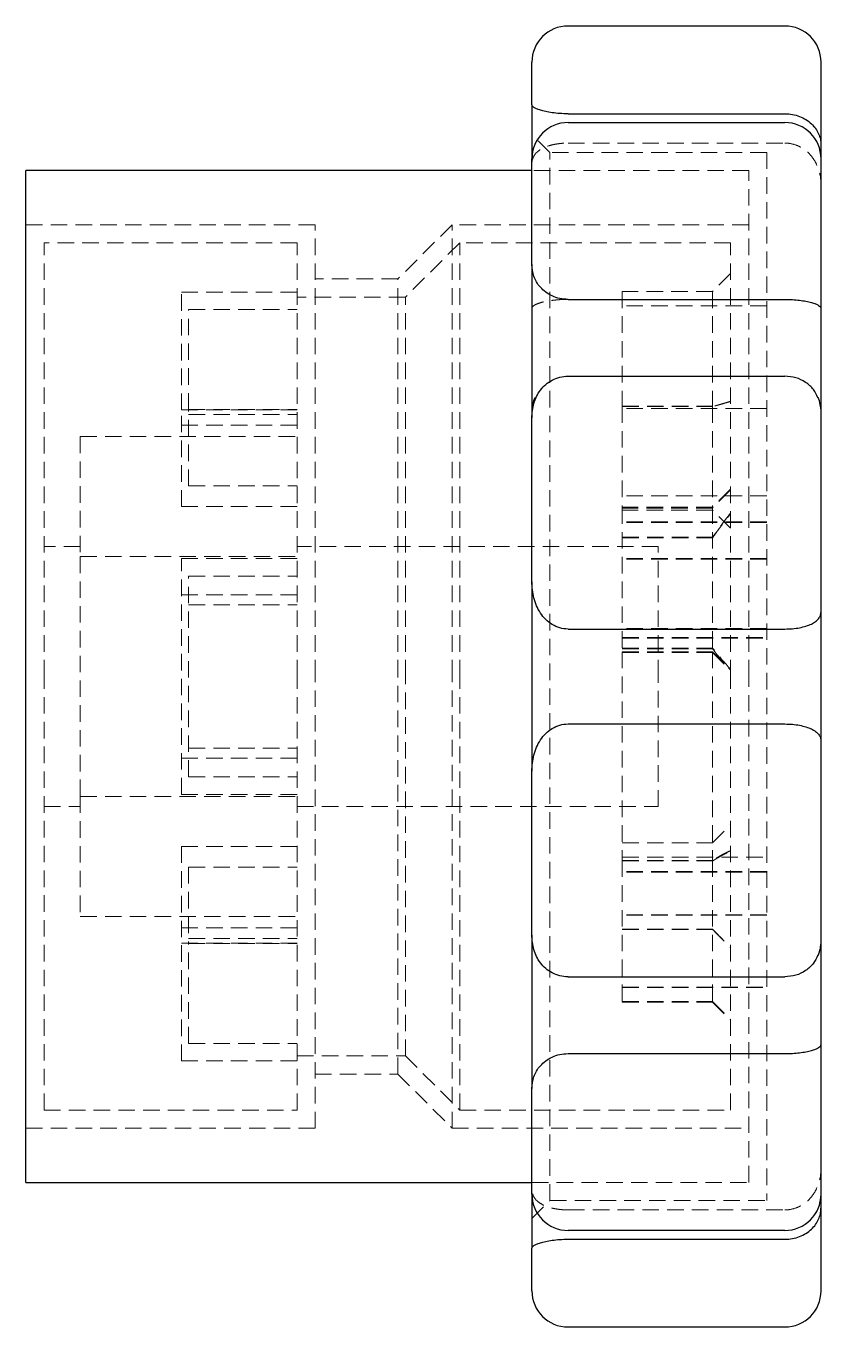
# Model space of a CAD drawing. Header units: millimetres. Extents: x 35 to 253, y 7 to 188.
# Drawn here: x 192.4 to 253.5, y 7 to 107 of the extents above; entities that cross this region are included whole.
import ezdxf

# ---------------------------------------------------------------- set-up
doc = ezdxf.new("R2010")
doc.units = ezdxf.units.MM
doc.linetypes.add('HIDDEN', pattern=[1.905, 1.27, -0.635])

msp = doc.modelspace()

# ---------------------------------------------------------------- linework, layer by layer
at = {"color": 7, "linetype": 'Continuous', "lineweight": 25}
for p, q in [((250.7, 107), (234.03, 107)), ((231.25, 100.95), (231.25, 104.22)), ((253.47, 104.22), (253.47, 97.87)), ((231.25, 100.95), (231.25, 96.8)), ((234.03, 100.25), (250.7, 100.25)), ((250.7, 99.57), (234.03, 99.57)), ((253.47, 97.87), (253.47, 96.8)), ((231.25, 88.66), (231.25, 96.8)), ((253.47, 96.8), (253.47, 85.31)), ((231.25, 95.89), (192.36, 95.89)), ((192.36, 57), (192.36, 95.89)), ((231.25, 88.66), (231.25, 76.88)), ((234.03, 85.99), (250.7, 85.99)), ((253.47, 85.31), (253.47, 77.33)), ((234.03, 80.08), (250.7, 80.08)), ((253.47, 77.35), (253.47, 61.93)), ((231.25, 64.28), (231.25, 76.88)), ((231.25, 64.28), (231.25, 49.72)), ((253.47, 61.93), (253.47, 52.07)), ((234.03, 60.65), (250.7, 60.65)), ((192.36, 18.11), (192.36, 57)), ((234.03, 53.35), (250.7, 53.35)), ((253.47, 52.07), (253.47, 36.65)), ((231.25, 37.12), (231.25, 49.72)), ((231.25, 37.12), (231.25, 25.34)), ((253.47, 36.67), (253.47, 28.69)), ((234.03, 33.92), (250.7, 33.92)), ((234.03, 28.01), (250.7, 28.01)), ((253.47, 28.69), (253.47, 17.2)), ((231.25, 17.2), (231.25, 25.34)), ((192.36, 18.11), (231.25, 18.11)), ((231.25, 17.2), (231.25, 13.05)), ((253.47, 17.2), (253.47, 16.13)), ((253.47, 16.13), (253.47, 9.78)), ((234.03, 14.43), (250.7, 14.43)), ((231.25, 9.78), (231.25, 13.05)), ((234.03, 13.75), (250.7, 13.75)), ((234.03, 7), (250.7, 7))]:
    msp.add_line(p, q, dxfattribs=at)
at = {"color": 7, "linetype": 'HIDDEN', "lineweight": 18}
for p, q in [((232.64, 97.28), (231.25, 98.67)), ((232.64, 16.72), (232.64, 97.28)), ((249.31, 97.28), (232.64, 97.28)), ((234.03, 98), (250.7, 98)), ((249.31, 97.28), (249.31, 16.72)), ((247.92, 95.89), (231.25, 95.89)), ((247.92, 57), (247.92, 95.89)), ((214.58, 91.72), (192.36, 91.72)), ((214.58, 57), (214.58, 91.72)), ((225.12, 91.72), (220.95, 87.56)), ((225.12, 57), (225.12, 91.72)), ((247.92, 91.72), (225.12, 91.72)), ((193.75, 57), (193.75, 90.33)), ((213.2, 90.33), (193.75, 90.33)), ((213.2, 57), (213.2, 90.33)), ((225.7, 90.33), (221.53, 86.17)), ((225.7, 57), (225.7, 90.33)), ((246.53, 90.33), (225.7, 90.33)), ((246.53, 57), (246.53, 90.33)), ((220.95, 87.56), (214.58, 87.56)), ((220.95, 57), (220.95, 87.56)), ((246.53, 87.98), (245.14, 86.59)), ((204.31, 77.49), (204.31, 86.55)), ((204.31, 86.55), (213.2, 86.55)), ((221.53, 86.17), (213.2, 86.17)), ((221.53, 57), (221.53, 86.17)), ((238.2, 86.59), (238.2, 77.77)), ((245.14, 86.59), (238.2, 86.59)), ((245.14, 86.59), (245.14, 77.77)), ((204.86, 77.52), (204.86, 85.21)), ((204.86, 85.21), (213.2, 85.21)), ((249.31, 85.48), (238.2, 85.48)), ((253.27, 78.37), (253.23, 78.43)), ((204.31, 77.49), (213.2, 77.49)), ((204.31, 70.06), (204.31, 77.49)), ((204.86, 77.52), (213.2, 77.52)), ((204.86, 71.65), (204.86, 77.52)), ((204.86, 77.15), (213.2, 77.15)), ((238.2, 77.77), (238.2, 70.01)), ((238.2, 77.77), (245.14, 77.77)), ((238.2, 77.76), (245.14, 77.76)), ((249.31, 77.61), (238.2, 77.61)), ((249.31, 77.6), (238.2, 77.6)), ((245.14, 77.77), (245.14, 70.01)), ((204.31, 76.33), (213.2, 76.33)), ((196.53, 75.44), (196.53, 66.22)), ((196.53, 75.44), (213.2, 75.44)), ((204.86, 71.65), (213.2, 71.65)), ((246.53, 71.4), (245.14, 70.01)), ((246.53, 71.34), (245.14, 69.95)), ((204.31, 70.06), (213.2, 70.06)), ((249.31, 70.89), (238.2, 70.89)), ((238.2, 70.01), (238.2, 58.9)), ((245.14, 70.01), (238.2, 70.01)), ((245.14, 70.01), (245.14, 58.9)), ((245.14, 69.95), (238.2, 69.95)), ((245.14, 69.78), (238.2, 69.78)), ((246.53, 68.39), (245.14, 69.78)), ((249.31, 68.9), (238.2, 68.9)), ((249.31, 68.84), (238.2, 68.84)), ((238.2, 67.72), (245.14, 67.72)), ((238.2, 67.67), (245.14, 67.67)), ((196.53, 67), (193.75, 67)), ((196.53, 66.22), (213.2, 66.22)), ((196.53, 66.22), (196.53, 47.78)), ((204.31, 47.94), (204.31, 66.06)), ((204.31, 66.06), (213.2, 66.06)), ((240.97, 67), (213.2, 67)), ((249.31, 66.08), (238.2, 66.08)), ((249.31, 66.03), (238.2, 66.03)), ((240.97, 57), (240.97, 67)), ((204.86, 49.3), (204.86, 64.7)), ((204.86, 64.7), (213.2, 64.7)), ((204.31, 63.27), (213.2, 63.27)), ((204.86, 62.5), (213.2, 62.5)), ((249.31, 60.7), (238.2, 60.7)), ((249.31, 60.65), (238.2, 60.65)), ((238.2, 60.01), (249.31, 60.01)), ((238.2, 59.95), (249.31, 59.95)), ((238.2, 59.17), (245.14, 59.17)), ((238.2, 59.12), (245.14, 59.12)), ((238.2, 58.9), (238.2, 42.86)), ((238.2, 58.9), (245.14, 58.9)), ((238.2, 58.84), (245.14, 58.84)), ((245.14, 58.9), (245.14, 42.86)), ((245.14, 58.9), (246.53, 57.51)), ((245.14, 58.84), (246.53, 57.45)), ((193.75, 23.67), (193.75, 57)), ((213.2, 23.67), (213.2, 57)), ((214.58, 22.28), (214.58, 57)), ((220.95, 26.44), (220.95, 57)), ((221.53, 27.83), (221.53, 57)), ((225.12, 22.28), (225.12, 57)), ((225.7, 23.67), (225.7, 57)), ((240.97, 47), (240.97, 57)), ((246.53, 23.67), (246.53, 57)), ((247.92, 18.11), (247.92, 57)), ((204.86, 51.5), (213.2, 51.5)), ((204.31, 50.73), (213.2, 50.73)), ((204.86, 49.3), (213.2, 49.3)), ((193.75, 47), (196.53, 47)), ((196.53, 47.78), (213.2, 47.78)), ((196.53, 47.78), (196.53, 38.56)), ((204.31, 47.94), (213.2, 47.94)), ((213.2, 47), (240.97, 47)), ((245.14, 44.22), (246.53, 45.61)), ((238.2, 44.22), (245.14, 44.22)), ((204.31, 43.94), (204.31, 36.51)), ((204.31, 43.94), (213.2, 43.94)), ((238.2, 43.11), (249.31, 43.11)), ((204.86, 42.35), (204.86, 36.48)), ((204.86, 42.35), (213.2, 42.35)), ((238.2, 42.86), (245.14, 42.86)), ((238.2, 42.86), (238.2, 32.02)), ((238.2, 42.82), (245.14, 42.82)), ((249.31, 42.01), (238.2, 42.01)), ((245.14, 42.86), (245.14, 32.02)), ((249.31, 41.97), (238.2, 41.97)), ((196.53, 38.56), (213.2, 38.56)), ((249.31, 38.68), (238.2, 38.68)), ((249.31, 38.65), (238.2, 38.65)), ((204.31, 37.67), (213.2, 37.67)), ((238.2, 37.57), (245.14, 37.57)), ((238.2, 37.55), (245.14, 37.55)), ((204.31, 36.51), (213.2, 36.51)), ((204.31, 27.45), (204.31, 36.51)), ((204.86, 36.85), (213.2, 36.85)), ((204.86, 28.79), (204.86, 36.48)), ((204.86, 36.48), (213.2, 36.48)), ((238.2, 33.13), (249.31, 33.13)), ((238.2, 33.09), (249.31, 33.09)), ((238.2, 32.02), (238.2, 31.98)), ((238.2, 32.02), (245.14, 32.02)), ((245.14, 32.02), (245.14, 31.98)), ((245.14, 32.02), (246.53, 30.63)), ((238.2, 31.98), (245.14, 31.98)), ((245.14, 31.98), (246.53, 30.59)), ((204.86, 28.79), (213.2, 28.79)), ((204.31, 27.45), (213.2, 27.45)), ((213.2, 27.83), (221.53, 27.83)), ((221.53, 27.83), (225.7, 23.67)), ((214.58, 26.44), (220.95, 26.44)), ((220.95, 26.44), (225.12, 22.28)), ((193.75, 23.67), (213.2, 23.67)), ((225.7, 23.67), (246.53, 23.67)), ((192.36, 22.28), (214.58, 22.28)), ((225.12, 22.28), (247.92, 22.28)), ((231.25, 18.11), (247.92, 18.11)), ((231.25, 15.33), (232.64, 16.72)), ((232.64, 16.72), (249.31, 16.72)), ((234.03, 16), (250.7, 16))]:
    msp.add_line(p, q, dxfattribs=at)
at = {"color": 7, "linetype": 'Continuous', "lineweight": 25}
for centre, start, end in [((234.03, 104.22), 90, 180), ((250.7, 104.22), 0, 90), ((234.03, 96.8), 90, 180), ((250.7, 96.8), 0, 90), ((250.7, 77.35), 0, 23.2129), ((250.7, 36.65), 337.0156, 0), ((234.03, 17.2), 180, 270), ((250.7, 17.2), 270, 0), ((234.03, 9.78), 180, 270), ((250.7, 9.78), 270, 0)]:
    msp.add_arc(centre, 2.78, start, end, dxfattribs=at)
at = {"color": 7, "linetype": 'HIDDEN', "lineweight": 18}
msp.add_arc((234.03, 77.35), 2.78, 157.0156, 180, dxfattribs=at)
at = {"color": 7, "linetype": 'Continuous', "lineweight": 25}
for points, knots in [([(234.03, 100.25), (233.81, 100.25), (233.6, 100.26), (233.19, 100.29), (233, 100.31), (232.63, 100.36), (232.46, 100.39), (232.16, 100.45), (232.03, 100.49), (231.79, 100.56), (231.69, 100.59), (231.53, 100.67), (231.46, 100.71), (231.3, 100.82), (231.25, 100.88), (231.25, 100.95)], [0, 0, 0, 0, 0.125, 0.125, 0.25, 0.25, 0.375, 0.375, 0.5, 0.5, 0.625, 0.625, 0.75, 0.75, 1, 1, 1, 1]), ([(250.7, 100.25), (250.89, 100.25), (251.09, 100.24), (251.47, 100.17), (251.65, 100.11), (252, 99.98), (252.17, 99.9), (252.47, 99.71), (252.61, 99.6), (252.86, 99.37), (252.97, 99.25), (253.15, 98.99), (253.23, 98.86), (253.35, 98.58), (253.4, 98.44), (253.46, 98.16), (253.47, 98.01), (253.47, 97.87)], [0, 0, 0, 0, 0.125, 0.125, 0.25, 0.25, 0.375, 0.375, 0.5, 0.5, 0.625, 0.625, 0.75, 0.75, 0.875, 0.875, 1, 1, 1, 1]), ([(234.03, 85.99), (233.81, 85.99), (233.6, 86.01), (233.19, 86.1), (233, 86.17), (232.63, 86.33), (232.46, 86.43), (232.16, 86.66), (232.03, 86.78), (231.79, 87.05), (231.69, 87.18), (231.53, 87.47), (231.46, 87.62), (231.3, 88.06), (231.25, 88.36), (231.25, 88.66)], [0, 0, 0, 0, 0.125, 0.125, 0.25, 0.25, 0.375, 0.375, 0.5, 0.5, 0.625, 0.625, 0.75, 0.75, 1, 1, 1, 1]), ([(250.7, 85.99), (250.89, 85.99), (251.09, 85.98), (251.47, 85.96), (251.65, 85.94), (252, 85.9), (252.17, 85.88), (252.47, 85.82), (252.61, 85.79), (252.86, 85.72), (252.97, 85.68), (253.15, 85.61), (253.23, 85.57), (253.35, 85.49), (253.4, 85.46), (253.46, 85.38), (253.47, 85.34), (253.47, 85.31)], [0, 0, 0, 0, 0.125, 0.125, 0.25, 0.25, 0.375, 0.375, 0.5, 0.5, 0.625, 0.625, 0.75, 0.75, 0.875, 0.875, 1, 1, 1, 1]), ([(231.25, 76.88), (231.25, 77.26), (231.3, 77.63), (231.46, 78.18), (231.53, 78.36), (231.69, 78.7), (231.79, 78.86), (232.03, 79.17), (232.16, 79.32), (232.46, 79.57), (232.63, 79.69), (233, 79.88), (233.19, 79.96), (233.6, 80.06), (233.81, 80.08), (234.03, 80.08)], [0, 0, 0, 0, 0.25, 0.25, 0.375, 0.375, 0.5, 0.5, 0.625, 0.625, 0.75, 0.75, 0.875, 0.875, 1, 1, 1, 1]), ([(253.23, 78.43), (253.13, 78.65), (252.92, 79.1), (252.32, 79.63), (251.56, 80.01), (250.98, 80.06), (250.7, 80.08)], [0, 0, 0, 0, 0.233087, 0.495021, 0.747331, 1, 1, 1, 1]), ([(234.03, 60.65), (233.81, 60.65), (233.6, 60.68), (233.19, 60.8), (233, 60.89), (232.63, 61.11), (232.46, 61.24), (232.16, 61.54), (232.03, 61.7), (231.79, 62.06), (231.69, 62.24), (231.53, 62.63), (231.46, 62.83), (231.3, 63.45), (231.25, 63.86), (231.25, 64.28)], [0, 0, 0, 0, 0.125, 0.125, 0.25, 0.25, 0.375, 0.375, 0.5, 0.5, 0.625, 0.625, 0.75, 0.75, 1, 1, 1, 1]), ([(250.7, 60.65), (250.89, 60.65), (251.09, 60.66), (251.47, 60.69), (251.65, 60.72), (252, 60.78), (252.17, 60.83), (252.47, 60.92), (252.61, 60.97), (252.86, 61.09), (252.97, 61.16), (253.15, 61.3), (253.23, 61.37), (253.35, 61.52), (253.4, 61.6), (253.46, 61.76), (253.47, 61.85), (253.47, 61.93)], [0, 0, 0, 0, 0.125, 0.125, 0.25, 0.25, 0.375, 0.375, 0.5, 0.5, 0.625, 0.625, 0.75, 0.75, 0.875, 0.875, 1, 1, 1, 1]), ([(231.25, 49.72), (231.25, 50.14), (231.3, 50.55), (231.46, 51.17), (231.53, 51.37), (231.69, 51.76), (231.79, 51.94), (232.03, 52.3), (232.16, 52.46), (232.46, 52.76), (232.63, 52.89), (233, 53.11), (233.19, 53.2), (233.6, 53.32), (233.81, 53.35), (234.03, 53.35)], [0, 0, 0, 0, 0.25, 0.25, 0.375, 0.375, 0.5, 0.5, 0.625, 0.625, 0.75, 0.75, 0.875, 0.875, 1, 1, 1, 1]), ([(250.7, 53.35), (250.89, 53.35), (251.09, 53.34), (251.47, 53.31), (251.65, 53.28), (252, 53.22), (252.17, 53.17), (252.47, 53.08), (252.61, 53.03), (252.86, 52.91), (252.97, 52.84), (253.15, 52.7), (253.23, 52.63), (253.35, 52.48), (253.4, 52.4), (253.46, 52.24), (253.47, 52.15), (253.47, 52.07)], [0, 0, 0, 0, 0.125, 0.125, 0.25, 0.25, 0.375, 0.375, 0.5, 0.5, 0.625, 0.625, 0.75, 0.75, 0.875, 0.875, 1, 1, 1, 1]), ([(234.03, 33.92), (233.81, 33.92), (233.6, 33.94), (233.19, 34.04), (233, 34.12), (232.63, 34.31), (232.46, 34.43), (232.16, 34.68), (232.03, 34.83), (231.79, 35.14), (231.69, 35.3), (231.53, 35.64), (231.46, 35.82), (231.3, 36.37), (231.25, 36.74), (231.25, 37.12)], [0, 0, 0, 0, 0.125, 0.125, 0.25, 0.25, 0.375, 0.375, 0.5, 0.5, 0.625, 0.625, 0.75, 0.75, 1, 1, 1, 1]), ([(253.23, 35.57), (253.13, 35.36), (252.92, 34.91), (252.32, 34.37), (251.56, 33.99), (250.98, 33.94), (250.7, 33.92)], [0, 0, 0, 0, 0.235204, 0.496415, 0.748028, 1, 1, 1, 1]), ([(231.25, 25.34), (231.25, 25.64), (231.3, 25.94), (231.46, 26.38), (231.53, 26.53), (231.69, 26.82), (231.79, 26.95), (232.03, 27.22), (232.16, 27.34), (232.46, 27.56), (232.63, 27.67), (233, 27.83), (233.19, 27.9), (233.6, 27.99), (233.81, 28.01), (234.03, 28.01)], [0, 0, 0, 0, 0.25, 0.25, 0.375, 0.375, 0.5, 0.5, 0.625, 0.625, 0.75, 0.75, 0.875, 0.875, 1, 1, 1, 1]), ([(250.7, 28.01), (250.89, 28.01), (251.09, 28.02), (251.47, 28.04), (251.65, 28.06), (252, 28.1), (252.17, 28.12), (252.47, 28.18), (252.61, 28.21), (252.86, 28.28), (252.97, 28.32), (253.15, 28.39), (253.23, 28.43), (253.35, 28.51), (253.4, 28.54), (253.46, 28.62), (253.47, 28.66), (253.47, 28.69)], [0, 0, 0, 0, 0.125, 0.125, 0.25, 0.25, 0.375, 0.375, 0.5, 0.5, 0.625, 0.625, 0.75, 0.75, 0.875, 0.875, 1, 1, 1, 1]), ([(250.7, 13.75), (250.89, 13.75), (251.09, 13.76), (251.47, 13.83), (251.65, 13.89), (252, 14.02), (252.17, 14.1), (252.47, 14.29), (252.61, 14.4), (252.86, 14.63), (252.97, 14.75), (253.15, 15.01), (253.23, 15.14), (253.35, 15.42), (253.4, 15.56), (253.46, 15.84), (253.47, 15.99), (253.47, 16.13)], [0, 0, 0, 0, 0.125, 0.125, 0.25, 0.25, 0.375, 0.375, 0.5, 0.5, 0.625, 0.625, 0.75, 0.75, 0.875, 0.875, 1, 1, 1, 1]), ([(231.25, 13.05), (231.25, 13.12), (231.3, 13.18), (231.46, 13.29), (231.53, 13.33), (231.69, 13.41), (231.79, 13.44), (232.03, 13.51), (232.16, 13.55), (232.46, 13.61), (232.63, 13.64), (233, 13.69), (233.19, 13.71), (233.6, 13.74), (233.81, 13.75), (234.03, 13.75)], [0, 0, 0, 0, 0.25, 0.25, 0.375, 0.375, 0.5, 0.5, 0.625, 0.625, 0.75, 0.75, 0.875, 0.875, 1, 1, 1, 1])]:
    msp.add_open_spline(points, degree=3, knots=knots, dxfattribs=at)
at = {"color": 7, "linetype": 'HIDDEN', "lineweight": 18}
for points, knots in [([(231.25, 96.45), (231.25, 96.64), (231.3, 96.83), (231.46, 97.1), (231.53, 97.19), (231.69, 97.35), (231.79, 97.43), (232.03, 97.58), (232.16, 97.65), (232.46, 97.77), (232.63, 97.82), (233, 97.91), (233.19, 97.94), (233.6, 97.99), (233.81, 98), (234.03, 98)], [0, 0, 0, 0, 0.25, 0.25, 0.375, 0.375, 0.5, 0.5, 0.625, 0.625, 0.75, 0.75, 0.875, 0.875, 1, 1, 1, 1]), ([(250.7, 98), (250.89, 98), (251.09, 97.98), (251.47, 97.88), (251.65, 97.82), (252, 97.64), (252.17, 97.53), (252.47, 97.29), (252.61, 97.15), (252.86, 96.84), (252.97, 96.68), (253.15, 96.34), (253.23, 96.16), (253.35, 95.79), (253.4, 95.6), (253.46, 95.21), (253.47, 95.02), (253.47, 94.82)], [0, 0, 0, 0, 0.125, 0.125, 0.25, 0.25, 0.375, 0.375, 0.5, 0.5, 0.625, 0.625, 0.75, 0.75, 0.875, 0.875, 1, 1, 1, 1]), ([(234.03, 85.99), (233.83, 85.99), (233.64, 85.98), (233.26, 85.96), (233.07, 85.94), (232.72, 85.9), (232.56, 85.88), (232.25, 85.82), (232.11, 85.79), (231.87, 85.72), (231.76, 85.68), (231.57, 85.61), (231.49, 85.57), (231.37, 85.49), (231.33, 85.46), (231.27, 85.38), (231.25, 85.34), (231.25, 85.31)], [0, 0, 0, 0, 0.125, 0.125, 0.25, 0.25, 0.375, 0.375, 0.5, 0.5, 0.625, 0.625, 0.75, 0.75, 0.875, 0.875, 1, 1, 1, 1]), ([(231.49, 78.43), (231.46, 78.38), (231.27, 78.05), (231.25, 77.66), (231.25, 77.33), (231.25, 77.33)], [0, 0, 0, 0, 0.138038, 0.985664, 1, 1, 1, 1]), ([(246.53, 78.15), (246.43, 78.12), (246.23, 78.06), (245.94, 77.97), (245.66, 77.89), (245.4, 77.82), (245.23, 77.78), (245.14, 77.76)], [0, 0, 0, 0, 0.211567, 0.417287, 0.617219, 0.811433, 1, 1, 1, 1]), ([(253.47, 77.33), (253.47, 77.33), (253.47, 77.35), (253.47, 77.37), (253.47, 77.39)], [0, 0, 0, 0, 0.2655031, 1, 1, 1, 1]), ([(246.53, 69.57), (246.43, 69.44), (246.23, 69.19), (245.94, 68.81), (245.66, 68.43), (245.4, 68.07), (245.23, 67.83), (245.14, 67.72)], [0, 0, 0, 0, 0.211567, 0.417287, 0.617219, 0.811433, 1, 1, 1, 1]), ([(245.14, 67.67), (245.23, 67.79), (245.4, 68.03), (245.66, 68.39), (245.94, 68.76), (246.23, 69.14), (246.43, 69.4), (246.53, 69.53)], [0, 0, 0, 0, 0.188567, 0.382781, 0.582713, 0.788433, 1, 1, 1, 1]), ([(246.53, 43.62), (246.43, 43.57), (246.23, 43.48), (245.94, 43.33), (245.66, 43.18), (245.4, 43.02), (245.23, 42.91), (245.14, 42.86)], [0, 0, 0, 0, 0.211567, 0.417287, 0.617219, 0.811433, 1, 1, 1, 1]), ([(245.14, 42.82), (245.23, 42.87), (245.4, 42.98), (245.66, 43.14), (245.94, 43.29), (246.23, 43.43), (246.43, 43.53), (246.53, 43.58)], [0, 0, 0, 0, 0.188567, 0.382781, 0.582713, 0.788433, 1, 1, 1, 1]), ([(245.14, 37.57), (245.23, 37.48), (245.4, 37.31), (245.66, 37.04), (245.94, 36.76), (246.23, 36.47), (246.43, 36.28), (246.53, 36.18)], [0, 0, 0, 0, 0.1885671, 0.3827806, 0.5827135, 0.7884328, 1, 1, 1, 1]), ([(253.47, 36.67), (253.47, 36.67), (253.47, 36.34), (253.45, 35.95), (253.26, 35.62), (253.23, 35.57)], [0, 0, 0, 0, 0.014336, 0.861962, 1, 1, 1, 1]), ([(250.7, 16), (250.89, 16), (251.09, 16.02), (251.47, 16.12), (251.65, 16.18), (252, 16.36), (252.17, 16.47), (252.47, 16.71), (252.61, 16.85), (252.86, 17.16), (252.97, 17.32), (253.15, 17.66), (253.23, 17.84), (253.35, 18.21), (253.4, 18.4), (253.46, 18.79), (253.47, 18.98), (253.47, 19.18)], [0, 0, 0, 0, 0.125, 0.125, 0.25, 0.25, 0.375, 0.375, 0.5, 0.5, 0.625, 0.625, 0.75, 0.75, 0.875, 0.875, 1, 1, 1, 1]), ([(234.03, 16), (233.81, 16), (233.6, 16.01), (233.19, 16.06), (233, 16.09), (232.63, 16.18), (232.46, 16.23), (232.16, 16.35), (232.03, 16.42), (231.79, 16.57), (231.69, 16.65), (231.53, 16.81), (231.46, 16.9), (231.3, 17.17), (231.25, 17.36), (231.25, 17.55)], [0, 0, 0, 0, 0.125, 0.125, 0.25, 0.25, 0.375, 0.375, 0.5, 0.5, 0.625, 0.625, 0.75, 0.75, 1, 1, 1, 1])]:
    msp.add_open_spline(points, degree=3, knots=knots, dxfattribs=at)
for points in [[(246.53, 78.17), (246.05, 78.01), (245.59, 77.87), (245.14, 77.77)], [(246.53, 57.55), (246.05, 58.07), (245.59, 58.6), (245.14, 59.17)], [(245.14, 59.12), (245.59, 58.55), (246.05, 58.02), (246.53, 57.5)], [(245.14, 37.55), (245.59, 37.1), (246.05, 36.63), (246.53, 36.16)]]:
    msp.add_open_spline(points, degree=3, dxfattribs=at)

doc.saveas('drawing.dxf')
